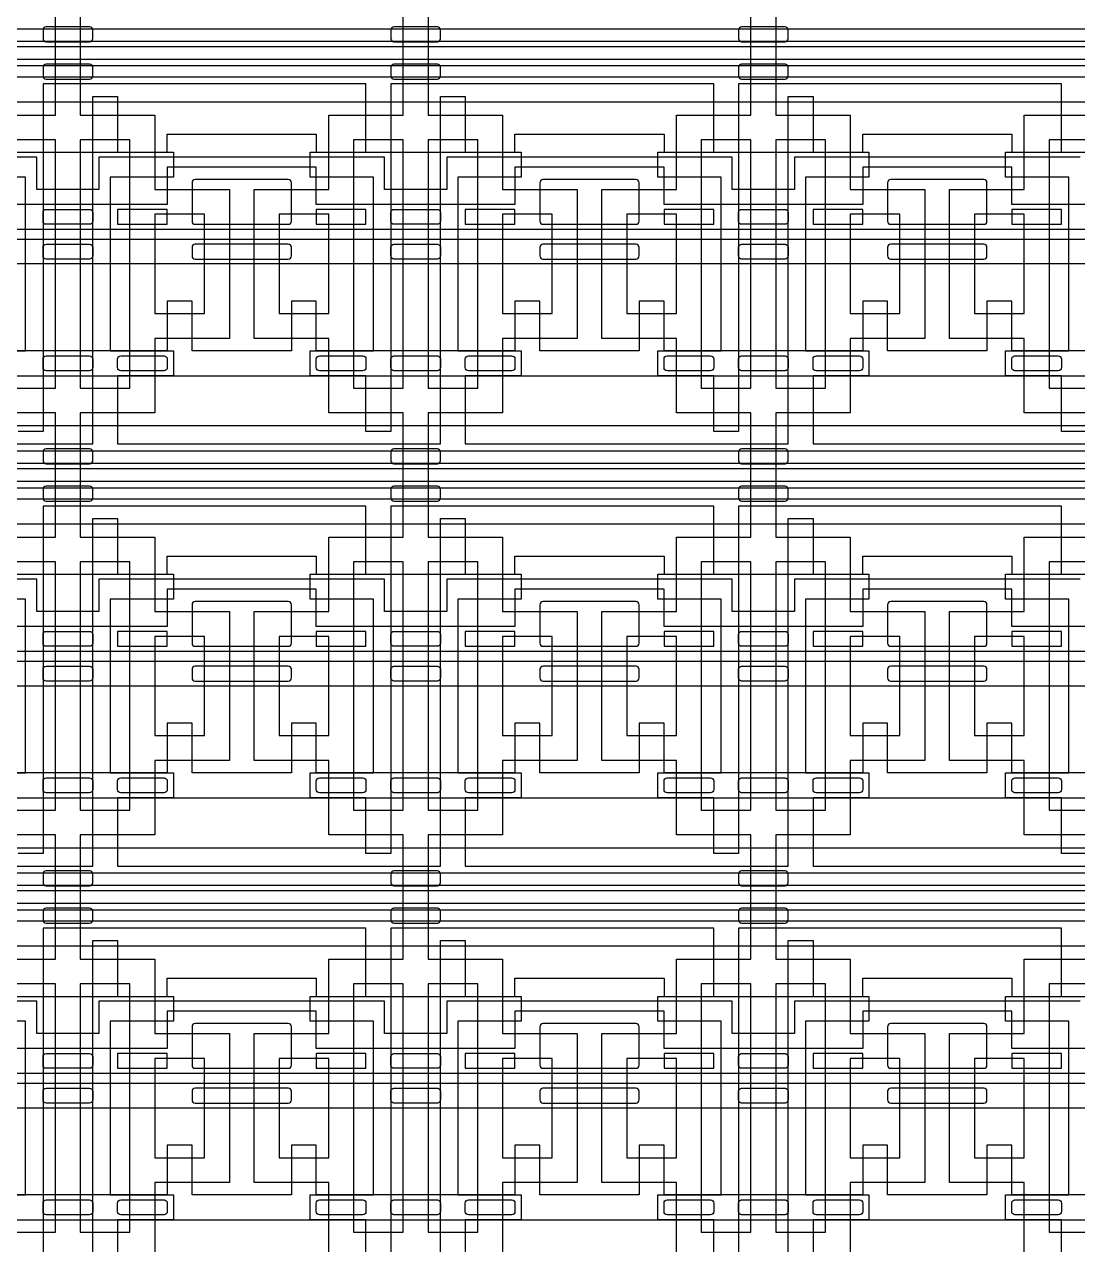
# Model space of a CAD drawing. Extents: x 0 to 194465, y -118660 to 40475.
# Drawn here: x 27637 to 31877, y 13273 to 18188 of the extents above; entities that cross this region are included whole.
import ezdxf

# ---------------------------------------------------------------- set-up
doc = ezdxf.new("R2010")
doc.units = 13
for name, color, linetype in [('Control 1 - Push up', 6, 'Continuous'), ('Control 2 - Push down', 1, 'Continuous'), ('Flow', 5, 'Continuous')]:
    doc.layers.add(name, color=color, linetype=linetype)

msp = doc.modelspace()

# ---------------------------------------------------------------- linework, layer by layer
at = {"layer": 'Control 1 - Push up'}
for points in [[(18462.498876, 16773.1072), (41962.498876, 16773.1072), (41962.498876, 18270.606938), (18462.498876, 18270.606938)], [(18362.498876, 18170.606938), (41862.498876, 18170.606938)], [(18262.498876, 18120.606938), (41762.498876, 18120.606938), (41762.498876, 17223.1072), (18262.498876, 17223.1072)], [(18162.498876, 17323.106938), (41662.498876, 17323.1072), (41662.498876, 18020.606938), (18162.498876, 18020.606938)], [(18062.498876, 17363.106939), (41562.498876, 17363.107199), (41562.498876, 17976.067922), (18062.498876, 17976.067922)], [(17962.498876, 17876.067922), (41462.498876, 17876.067922)], [(27412.498876, 17673.1072), (28212.498876, 17673.1072), (28212.498876, 17746.1072), (28812.498876, 17746.1072), (28812.498876, 17673.1072), (29612.498876, 17673.1072), (29612.498876, 17746.1072), (30212.498876, 17746.1072), (30212.498876, 17673.1072), (31012.498876, 17673.1072), (31012.498876, 17746.1072), (31612.498876, 17746.1072), (31612.498876, 17673.1072), (32412.498876, 17673.1072), (32412.498876, 17746.1072), (33012.498876, 17746.1072), (33012.498876, 17673.1072), (33812.498876, 17673.1072), (33812.498876, 17746.1072), (34412.498876, 17746.1072), (34412.498876, 17673.1072), (35212.498876, 17673.1072), (35212.498876, 17746.1072), (35812.498876, 17746.1072)], [(31887.498876, 17653.1072), (30737.498876, 17653.1072), (30737.498876, 17523.1072), (30487.498876, 17523.1072), (30487.498876, 17653.1072), (29337.498876, 17653.1072), (29337.498876, 17523.1072), (29087.498876, 17523.1072), (29087.498876, 17653.1072), (27937.498876, 17653.1072), (27937.498876, 17523.1072), (27687.498876, 17523.1072), (27687.498876, 17653.1072), (26537.498876, 17653.1072)], [(35812.498876, 17613.1072), (35212.498876, 17613.1072), (35212.498876, 17463.1072), (34412.498876, 17463.1072), (34412.498876, 17613.1072), (33812.498876, 17613.1072), (33812.498876, 17463.1072), (33012.498876, 17463.1072), (33012.498876, 17613.1072), (32412.498876, 17613.1072), (32412.498876, 17463.1072), (31612.498876, 17463.1072), (31612.498876, 17613.1072), (31012.498876, 17613.1072), (31012.498876, 17463.1072), (30212.498876, 17463.1072), (30212.498876, 17613.1072), (29612.498876, 17613.1072), (29612.498876, 17463.1072), (28812.498876, 17463.1072), (28812.498876, 17613.1072), (28212.498876, 17613.1072), (28212.498876, 17463.1072), (27412.498876, 17463.1072)], [(32412.498876, 16873.1072), (31612.498876, 16873.1072), (31612.498876, 17073.1072), (31512.498876, 17073.1072), (31512.498876, 16873.1072), (31112.498876, 16873.1072), (31112.498876, 17073.1072), (31012.498876, 17073.1072), (31012.498876, 16873.1072), (30212.498876, 16873.1072), (30212.498876, 17073.1072), (30112.498876, 17073.1072), (30112.498876, 16873.1072), (29712.498876, 16873.1072), (29712.498876, 17073.1072), (29612.498876, 17073.1072), (29612.498876, 16873.1072), (28812.498876, 16873.1072), (28812.498876, 17073.1072), (28712.498876, 17073.1072), (28712.498876, 16873.1072), (28312.498876, 16873.1072), (28312.498876, 17073.1072), (28212.498876, 17073.1072), (28212.498876, 16873.1072), (27412.498876, 16873.1072)], [(18462.498876, 15073.1072), (41962.498876, 15073.1072), (41962.498876, 16570.606938), (18462.498876, 16570.606938)], [(18362.498876, 16470.606938), (41862.498876, 16470.606938)], [(18262.498876, 16420.606938), (41762.498876, 16420.606938), (41762.498876, 15523.1072), (18262.498876, 15523.1072)], [(18162.498876, 15623.106938), (41662.498876, 15623.1072), (41662.498876, 16320.606938), (18162.498876, 16320.606938)], [(18062.498876, 15663.106939), (41562.498876, 15663.107199), (41562.498876, 16276.067922), (18062.498876, 16276.067922)], [(17962.498876, 16176.067922), (41462.498876, 16176.067922)], [(27412.498876, 15973.1072), (28212.498876, 15973.1072), (28212.498876, 16046.1072), (28812.498876, 16046.1072), (28812.498876, 15973.1072), (29612.498876, 15973.1072), (29612.498876, 16046.1072), (30212.498876, 16046.1072), (30212.498876, 15973.1072), (31012.498876, 15973.1072), (31012.498876, 16046.1072), (31612.498876, 16046.1072), (31612.498876, 15973.1072), (32412.498876, 15973.1072), (32412.498876, 16046.1072), (33012.498876, 16046.1072), (33012.498876, 15973.1072), (33812.498876, 15973.1072), (33812.498876, 16046.1072), (34412.498876, 16046.1072), (34412.498876, 15973.1072), (35212.498876, 15973.1072), (35212.498876, 16046.1072), (35812.498876, 16046.1072)], [(31887.498876, 15953.1072), (30737.498876, 15953.1072), (30737.498876, 15823.1072), (30487.498876, 15823.1072), (30487.498876, 15953.1072), (29337.498876, 15953.1072), (29337.498876, 15823.1072), (29087.498876, 15823.1072), (29087.498876, 15953.1072), (27937.498876, 15953.1072), (27937.498876, 15823.1072), (27687.498876, 15823.1072), (27687.498876, 15953.1072), (26537.498876, 15953.1072)], [(35812.498876, 15913.1072), (35212.498876, 15913.1072), (35212.498876, 15763.1072), (34412.498876, 15763.1072), (34412.498876, 15913.1072), (33812.498876, 15913.1072), (33812.498876, 15763.1072), (33012.498876, 15763.1072), (33012.498876, 15913.1072), (32412.498876, 15913.1072), (32412.498876, 15763.1072), (31612.498876, 15763.1072), (31612.498876, 15913.1072), (31012.498876, 15913.1072), (31012.498876, 15763.1072), (30212.498876, 15763.1072), (30212.498876, 15913.1072), (29612.498876, 15913.1072), (29612.498876, 15763.1072), (28812.498876, 15763.1072), (28812.498876, 15913.1072), (28212.498876, 15913.1072), (28212.498876, 15763.1072), (27412.498876, 15763.1072)], [(32412.498876, 15173.1072), (31612.498876, 15173.1072), (31612.498876, 15373.1072), (31512.498876, 15373.1072), (31512.498876, 15173.1072), (31112.498876, 15173.1072), (31112.498876, 15373.1072), (31012.498876, 15373.1072), (31012.498876, 15173.1072), (30212.498876, 15173.1072), (30212.498876, 15373.1072), (30112.498876, 15373.1072), (30112.498876, 15173.1072), (29712.498876, 15173.1072), (29712.498876, 15373.1072), (29612.498876, 15373.1072), (29612.498876, 15173.1072), (28812.498876, 15173.1072), (28812.498876, 15373.1072), (28712.498876, 15373.1072), (28712.498876, 15173.1072), (28312.498876, 15173.1072), (28312.498876, 15373.1072), (28212.498876, 15373.1072), (28212.498876, 15173.1072), (27412.498876, 15173.1072)], [(18462.498876, 13373.1072), (41962.498876, 13373.1072), (41962.498876, 14870.606938), (18462.498876, 14870.606938)], [(18362.498876, 14770.606938), (41862.498876, 14770.606938)], [(18262.498876, 14720.606938), (41762.498876, 14720.606938), (41762.498876, 13823.1072), (18262.498876, 13823.1072)], [(18162.498876, 13923.106938), (41662.498876, 13923.1072), (41662.498876, 14620.606938), (18162.498876, 14620.606938)], [(18062.498876, 13963.106939), (41562.498876, 13963.107199), (41562.498876, 14576.067922), (18062.498876, 14576.067922)], [(17962.498876, 14476.067922), (41462.498876, 14476.067922)], [(27412.498876, 14273.1072), (28212.498876, 14273.1072), (28212.498876, 14346.1072), (28812.498876, 14346.1072), (28812.498876, 14273.1072), (29612.498876, 14273.1072), (29612.498876, 14346.1072), (30212.498876, 14346.1072), (30212.498876, 14273.1072), (31012.498876, 14273.1072), (31012.498876, 14346.1072), (31612.498876, 14346.1072), (31612.498876, 14273.1072), (32412.498876, 14273.1072), (32412.498876, 14346.1072), (33012.498876, 14346.1072), (33012.498876, 14273.1072), (33812.498876, 14273.1072), (33812.498876, 14346.1072), (34412.498876, 14346.1072), (34412.498876, 14273.1072), (35212.498876, 14273.1072), (35212.498876, 14346.1072), (35812.498876, 14346.1072)], [(31887.498876, 14253.1072), (30737.498876, 14253.1072), (30737.498876, 14123.1072), (30487.498876, 14123.1072), (30487.498876, 14253.1072), (29337.498876, 14253.1072), (29337.498876, 14123.1072), (29087.498876, 14123.1072), (29087.498876, 14253.1072), (27937.498876, 14253.1072), (27937.498876, 14123.1072), (27687.498876, 14123.1072), (27687.498876, 14253.1072), (26537.498876, 14253.1072)], [(35812.498876, 14213.1072), (35212.498876, 14213.1072), (35212.498876, 14063.1072), (34412.498876, 14063.1072), (34412.498876, 14213.1072), (33812.498876, 14213.1072), (33812.498876, 14063.1072), (33012.498876, 14063.1072), (33012.498876, 14213.1072), (32412.498876, 14213.1072), (32412.498876, 14063.1072), (31612.498876, 14063.1072), (31612.498876, 14213.1072), (31012.498876, 14213.1072), (31012.498876, 14063.1072), (30212.498876, 14063.1072), (30212.498876, 14213.1072), (29612.498876, 14213.1072), (29612.498876, 14063.1072), (28812.498876, 14063.1072), (28812.498876, 14213.1072), (28212.498876, 14213.1072), (28212.498876, 14063.1072), (27412.498876, 14063.1072)], [(32412.498876, 13473.1072), (31612.498876, 13473.1072), (31612.498876, 13673.1072), (31512.498876, 13673.1072), (31512.498876, 13473.1072), (31112.498876, 13473.1072), (31112.498876, 13673.1072), (31012.498876, 13673.1072), (31012.498876, 13473.1072), (30212.498876, 13473.1072), (30212.498876, 13673.1072), (30112.498876, 13673.1072), (30112.498876, 13473.1072), (29712.498876, 13473.1072), (29712.498876, 13673.1072), (29612.498876, 13673.1072), (29612.498876, 13473.1072), (28812.498876, 13473.1072), (28812.498876, 13673.1072), (28712.498876, 13673.1072), (28712.498876, 13473.1072), (28312.498876, 13473.1072), (28312.498876, 13673.1072), (28212.498876, 13673.1072), (28212.498876, 13473.1072), (27412.498876, 13473.1072)]]:
    msp.add_lwpolyline(points, dxfattribs=at)
for points in [[(28712.498876, 17550.6072, 0.414214), (28699.998876, 17563.1072), (28324.998876, 17563.1072, 0.414214), (28312.498876, 17550.6072), (28312.498876, 17395.6072, 0.414214), (28324.998876, 17383.1072), (28699.998876, 17383.1072, 0.414214), (28712.498876, 17395.6072)], [(30112.498876, 17550.6072, 0.414214), (30099.998876, 17563.1072), (29724.998876, 17563.1072, 0.414214), (29712.498876, 17550.6072), (29712.498876, 17395.6072, 0.414214), (29724.998876, 17383.1072), (30099.998876, 17383.1072, 0.414214), (30112.498876, 17395.6072)], [(31512.498876, 17550.6072, 0.414214), (31499.998876, 17563.1072), (31124.998876, 17563.1072, 0.414214), (31112.498876, 17550.6072), (31112.498876, 17395.6072, 0.414214), (31124.998876, 17383.1072), (31499.998876, 17383.1072, 0.414214), (31512.498876, 17395.6072)], [(27724.998876, 17383.1072, -0.414214), (27712.498876, 17395.6072), (27712.498876, 17430.6072, -0.414214), (27724.998876, 17443.1072), (27899.998876, 17443.1072, -0.414214), (27912.498876, 17430.6072), (27912.498876, 17395.6072, -0.414214), (27899.998876, 17383.1072)], [(29124.998876, 17383.1072, -0.414214), (29112.498876, 17395.6072), (29112.498876, 17430.6072, -0.414214), (29124.998876, 17443.1072), (29299.998876, 17443.1072, -0.414214), (29312.498876, 17430.6072), (29312.498876, 17395.6072, -0.414214), (29299.998876, 17383.1072)], [(30524.998876, 17383.1072, -0.414214), (30512.498876, 17395.6072), (30512.498876, 17430.6072, -0.414214), (30524.998876, 17443.1072), (30699.998876, 17443.1072, -0.414214), (30712.498876, 17430.6072), (30712.498876, 17395.6072, -0.414214), (30699.998876, 17383.1072)], [(27724.998876, 17243.1072, -0.414214), (27712.498876, 17255.6072), (27712.498876, 17290.6072, -0.414214), (27724.998876, 17303.1072), (27899.998876, 17303.1072, -0.414214), (27912.498876, 17290.6072), (27912.498876, 17255.6072, -0.414214), (27899.998876, 17243.1072)], [(28324.998876, 17243.1072), (28699.998876, 17243.1072, 0.414214), (28712.498876, 17255.6072), (28712.498876, 17290.6072, 0.414214), (28699.998876, 17303.1072), (28324.998876, 17303.1072, 0.414214), (28312.498876, 17290.6072), (28312.498876, 17255.6072, 0.414214)], [(29124.998876, 17243.1072, -0.414214), (29112.498876, 17255.6072), (29112.498876, 17290.6072, -0.414214), (29124.998876, 17303.1072), (29299.998876, 17303.1072, -0.414214), (29312.498876, 17290.6072), (29312.498876, 17255.6072, -0.414214), (29299.998876, 17243.1072)], [(29724.998876, 17243.1072), (30099.998876, 17243.1072, 0.414214), (30112.498876, 17255.6072), (30112.498876, 17290.6072, 0.414214), (30099.998876, 17303.1072), (29724.998876, 17303.1072, 0.414214), (29712.498876, 17290.6072), (29712.498876, 17255.6072, 0.414214)], [(30524.998876, 17243.1072, -0.414214), (30512.498876, 17255.6072), (30512.498876, 17290.6072, -0.414214), (30524.998876, 17303.1072), (30699.998876, 17303.1072, -0.414214), (30712.498876, 17290.6072), (30712.498876, 17255.6072, -0.414214), (30699.998876, 17243.1072)], [(31124.998876, 17243.1072), (31499.998876, 17243.1072, 0.414214), (31512.498876, 17255.6072), (31512.498876, 17290.6072, 0.414214), (31499.998876, 17303.1072), (31124.998876, 17303.1072, 0.414214), (31112.498876, 17290.6072), (31112.498876, 17255.6072, 0.414214)], [(27724.998876, 16793.1072, -0.414214), (27712.498876, 16805.6072), (27712.498876, 16840.6072, -0.414214), (27724.998876, 16853.1072), (27899.998876, 16853.1072, -0.414214), (27912.498876, 16840.6072), (27912.498876, 16805.6072, -0.414214), (27899.998876, 16793.1072)], [(28024.998876, 16793.1072, -0.414214), (28012.498876, 16805.6072), (28012.498876, 16840.6072, -0.414214), (28024.998876, 16853.1072), (28199.998876, 16853.1072, -0.414214), (28212.498876, 16840.6072), (28212.498876, 16805.6072, -0.414214), (28199.998876, 16793.1072)], [(28824.998876, 16793.1072, -0.414214), (28812.498876, 16805.6072), (28812.498876, 16840.6072, -0.414214), (28824.998876, 16853.1072), (28999.998876, 16853.1072, -0.414214), (29012.498876, 16840.6072), (29012.498876, 16805.6072, -0.414214), (28999.998876, 16793.1072)], [(29124.998876, 16793.1072, -0.414214), (29112.498876, 16805.6072), (29112.498876, 16840.6072, -0.414214), (29124.998876, 16853.1072), (29299.998876, 16853.1072, -0.414214), (29312.498876, 16840.6072), (29312.498876, 16805.6072, -0.414214), (29299.998876, 16793.1072)], [(29424.998876, 16793.1072, -0.414214), (29412.498876, 16805.6072), (29412.498876, 16840.6072, -0.414214), (29424.998876, 16853.1072), (29599.998876, 16853.1072, -0.414214), (29612.498876, 16840.6072), (29612.498876, 16805.6072, -0.414214), (29599.998876, 16793.1072)], [(30224.998876, 16793.1072, -0.414214), (30212.498876, 16805.6072), (30212.498876, 16840.6072, -0.414214), (30224.998876, 16853.1072), (30399.998876, 16853.1072, -0.414214), (30412.498876, 16840.6072), (30412.498876, 16805.6072, -0.414214), (30399.998876, 16793.1072)], [(30524.998876, 16793.1072, -0.414214), (30512.498876, 16805.6072), (30512.498876, 16840.6072, -0.414214), (30524.998876, 16853.1072), (30699.998876, 16853.1072, -0.414214), (30712.498876, 16840.6072), (30712.498876, 16805.6072, -0.414214), (30699.998876, 16793.1072)], [(30824.998876, 16793.1072, -0.414214), (30812.498876, 16805.6072), (30812.498876, 16840.6072, -0.414214), (30824.998876, 16853.1072), (30999.998876, 16853.1072, -0.414214), (31012.498876, 16840.6072), (31012.498876, 16805.6072, -0.414214), (30999.998876, 16793.1072)], [(31624.998876, 16793.1072, -0.414214), (31612.498876, 16805.6072), (31612.498876, 16840.6072, -0.414214), (31624.998876, 16853.1072), (31799.998876, 16853.1072, -0.414214), (31812.498876, 16840.6072), (31812.498876, 16805.6072, -0.414214), (31799.998876, 16793.1072)], [(28712.498876, 15850.6072, 0.414214), (28699.998876, 15863.1072), (28324.998876, 15863.1072, 0.414214), (28312.498876, 15850.6072), (28312.498876, 15695.6072, 0.414214), (28324.998876, 15683.1072), (28699.998876, 15683.1072, 0.414214), (28712.498876, 15695.6072)], [(30112.498876, 15850.6072, 0.414214), (30099.998876, 15863.1072), (29724.998876, 15863.1072, 0.414214), (29712.498876, 15850.6072), (29712.498876, 15695.6072, 0.414214), (29724.998876, 15683.1072), (30099.998876, 15683.1072, 0.414214), (30112.498876, 15695.6072)], [(31512.498876, 15850.6072, 0.414214), (31499.998876, 15863.1072), (31124.998876, 15863.1072, 0.414214), (31112.498876, 15850.6072), (31112.498876, 15695.6072, 0.414214), (31124.998876, 15683.1072), (31499.998876, 15683.1072, 0.414214), (31512.498876, 15695.6072)], [(27724.998876, 15683.1072, -0.414214), (27712.498876, 15695.6072), (27712.498876, 15730.6072, -0.414214), (27724.998876, 15743.1072), (27899.998876, 15743.1072, -0.414214), (27912.498876, 15730.6072), (27912.498876, 15695.6072, -0.414214), (27899.998876, 15683.1072)], [(29124.998876, 15683.1072, -0.414214), (29112.498876, 15695.6072), (29112.498876, 15730.6072, -0.414214), (29124.998876, 15743.1072), (29299.998876, 15743.1072, -0.414214), (29312.498876, 15730.6072), (29312.498876, 15695.6072, -0.414214), (29299.998876, 15683.1072)], [(30524.998876, 15683.1072, -0.414214), (30512.498876, 15695.6072), (30512.498876, 15730.6072, -0.414214), (30524.998876, 15743.1072), (30699.998876, 15743.1072, -0.414214), (30712.498876, 15730.6072), (30712.498876, 15695.6072, -0.414214), (30699.998876, 15683.1072)], [(27724.998876, 15543.1072, -0.414214), (27712.498876, 15555.6072), (27712.498876, 15590.6072, -0.414214), (27724.998876, 15603.1072), (27899.998876, 15603.1072, -0.414214), (27912.498876, 15590.6072), (27912.498876, 15555.6072, -0.414214), (27899.998876, 15543.1072)], [(28324.998876, 15543.1072), (28699.998876, 15543.1072, 0.414214), (28712.498876, 15555.6072), (28712.498876, 15590.6072, 0.414214), (28699.998876, 15603.1072), (28324.998876, 15603.1072, 0.414214), (28312.498876, 15590.6072), (28312.498876, 15555.6072, 0.414214)], [(29124.998876, 15543.1072, -0.414214), (29112.498876, 15555.6072), (29112.498876, 15590.6072, -0.414214), (29124.998876, 15603.1072), (29299.998876, 15603.1072, -0.414214), (29312.498876, 15590.6072), (29312.498876, 15555.6072, -0.414214), (29299.998876, 15543.1072)], [(29724.998876, 15543.1072), (30099.998876, 15543.1072, 0.414214), (30112.498876, 15555.6072), (30112.498876, 15590.6072, 0.414214), (30099.998876, 15603.1072), (29724.998876, 15603.1072, 0.414214), (29712.498876, 15590.6072), (29712.498876, 15555.6072, 0.414214)], [(30524.998876, 15543.1072, -0.414214), (30512.498876, 15555.6072), (30512.498876, 15590.6072, -0.414214), (30524.998876, 15603.1072), (30699.998876, 15603.1072, -0.414214), (30712.498876, 15590.6072), (30712.498876, 15555.6072, -0.414214), (30699.998876, 15543.1072)], [(31124.998876, 15543.1072), (31499.998876, 15543.1072, 0.414214), (31512.498876, 15555.6072), (31512.498876, 15590.6072, 0.414214), (31499.998876, 15603.1072), (31124.998876, 15603.1072, 0.414214), (31112.498876, 15590.6072), (31112.498876, 15555.6072, 0.414214)], [(27724.998876, 15093.1072, -0.414214), (27712.498876, 15105.6072), (27712.498876, 15140.6072, -0.414214), (27724.998876, 15153.1072), (27899.998876, 15153.1072, -0.414214), (27912.498876, 15140.6072), (27912.498876, 15105.6072, -0.414214), (27899.998876, 15093.1072)], [(28024.998876, 15093.1072, -0.414214), (28012.498876, 15105.6072), (28012.498876, 15140.6072, -0.414214), (28024.998876, 15153.1072), (28199.998876, 15153.1072, -0.414214), (28212.498876, 15140.6072), (28212.498876, 15105.6072, -0.414214), (28199.998876, 15093.1072)], [(28824.998876, 15093.1072, -0.414214), (28812.498876, 15105.6072), (28812.498876, 15140.6072, -0.414214), (28824.998876, 15153.1072), (28999.998876, 15153.1072, -0.414214), (29012.498876, 15140.6072), (29012.498876, 15105.6072, -0.414214), (28999.998876, 15093.1072)], [(29124.998876, 15093.1072, -0.414214), (29112.498876, 15105.6072), (29112.498876, 15140.6072, -0.414214), (29124.998876, 15153.1072), (29299.998876, 15153.1072, -0.414214), (29312.498876, 15140.6072), (29312.498876, 15105.6072, -0.414214), (29299.998876, 15093.1072)], [(29424.998876, 15093.1072, -0.414214), (29412.498876, 15105.6072), (29412.498876, 15140.6072, -0.414214), (29424.998876, 15153.1072), (29599.998876, 15153.1072, -0.414214), (29612.498876, 15140.6072), (29612.498876, 15105.6072, -0.414214), (29599.998876, 15093.1072)], [(30224.998876, 15093.1072, -0.414214), (30212.498876, 15105.6072), (30212.498876, 15140.6072, -0.414214), (30224.998876, 15153.1072), (30399.998876, 15153.1072, -0.414214), (30412.498876, 15140.6072), (30412.498876, 15105.6072, -0.414214), (30399.998876, 15093.1072)], [(30524.998876, 15093.1072, -0.414214), (30512.498876, 15105.6072), (30512.498876, 15140.6072, -0.414214), (30524.998876, 15153.1072), (30699.998876, 15153.1072, -0.414214), (30712.498876, 15140.6072), (30712.498876, 15105.6072, -0.414214), (30699.998876, 15093.1072)], [(30824.998876, 15093.1072, -0.414214), (30812.498876, 15105.6072), (30812.498876, 15140.6072, -0.414214), (30824.998876, 15153.1072), (30999.998876, 15153.1072, -0.414214), (31012.498876, 15140.6072), (31012.498876, 15105.6072, -0.414214), (30999.998876, 15093.1072)], [(31624.998876, 15093.1072, -0.414214), (31612.498876, 15105.6072), (31612.498876, 15140.6072, -0.414214), (31624.998876, 15153.1072), (31799.998876, 15153.1072, -0.414214), (31812.498876, 15140.6072), (31812.498876, 15105.6072, -0.414214), (31799.998876, 15093.1072)], [(28712.498876, 14150.6072, 0.414214), (28699.998876, 14163.1072), (28324.998876, 14163.1072, 0.414214), (28312.498876, 14150.6072), (28312.498876, 13995.6072, 0.414214), (28324.998876, 13983.1072), (28699.998876, 13983.1072, 0.414214), (28712.498876, 13995.6072)], [(30112.498876, 14150.6072, 0.414214), (30099.998876, 14163.1072), (29724.998876, 14163.1072, 0.414214), (29712.498876, 14150.6072), (29712.498876, 13995.6072, 0.414214), (29724.998876, 13983.1072), (30099.998876, 13983.1072, 0.414214), (30112.498876, 13995.6072)], [(31512.498876, 14150.6072, 0.414214), (31499.998876, 14163.1072), (31124.998876, 14163.1072, 0.414214), (31112.498876, 14150.6072), (31112.498876, 13995.6072, 0.414214), (31124.998876, 13983.1072), (31499.998876, 13983.1072, 0.414214), (31512.498876, 13995.6072)], [(27724.998876, 13983.1072, -0.414214), (27712.498876, 13995.6072), (27712.498876, 14030.6072, -0.414214), (27724.998876, 14043.1072), (27899.998876, 14043.1072, -0.414214), (27912.498876, 14030.6072), (27912.498876, 13995.6072, -0.414214), (27899.998876, 13983.1072)], [(29124.998876, 13983.1072, -0.414214), (29112.498876, 13995.6072), (29112.498876, 14030.6072, -0.414214), (29124.998876, 14043.1072), (29299.998876, 14043.1072, -0.414214), (29312.498876, 14030.6072), (29312.498876, 13995.6072, -0.414214), (29299.998876, 13983.1072)], [(30524.998876, 13983.1072, -0.414214), (30512.498876, 13995.6072), (30512.498876, 14030.6072, -0.414214), (30524.998876, 14043.1072), (30699.998876, 14043.1072, -0.414214), (30712.498876, 14030.6072), (30712.498876, 13995.6072, -0.414214), (30699.998876, 13983.1072)], [(27724.998876, 13843.1072, -0.414214), (27712.498876, 13855.6072), (27712.498876, 13890.6072, -0.414214), (27724.998876, 13903.1072), (27899.998876, 13903.1072, -0.414214), (27912.498876, 13890.6072), (27912.498876, 13855.6072, -0.414214), (27899.998876, 13843.1072)], [(28324.998876, 13843.1072), (28699.998876, 13843.1072, 0.414214), (28712.498876, 13855.6072), (28712.498876, 13890.6072, 0.414214), (28699.998876, 13903.1072), (28324.998876, 13903.1072, 0.414214), (28312.498876, 13890.6072), (28312.498876, 13855.6072, 0.414214)], [(29124.998876, 13843.1072, -0.414214), (29112.498876, 13855.6072), (29112.498876, 13890.6072, -0.414214), (29124.998876, 13903.1072), (29299.998876, 13903.1072, -0.414214), (29312.498876, 13890.6072), (29312.498876, 13855.6072, -0.414214), (29299.998876, 13843.1072)], [(29724.998876, 13843.1072), (30099.998876, 13843.1072, 0.414214), (30112.498876, 13855.6072), (30112.498876, 13890.6072, 0.414214), (30099.998876, 13903.1072), (29724.998876, 13903.1072, 0.414214), (29712.498876, 13890.6072), (29712.498876, 13855.6072, 0.414214)], [(30524.998876, 13843.1072, -0.414214), (30512.498876, 13855.6072), (30512.498876, 13890.6072, -0.414214), (30524.998876, 13903.1072), (30699.998876, 13903.1072, -0.414214), (30712.498876, 13890.6072), (30712.498876, 13855.6072, -0.414214), (30699.998876, 13843.1072)], [(31124.998876, 13843.1072), (31499.998876, 13843.1072, 0.414214), (31512.498876, 13855.6072), (31512.498876, 13890.6072, 0.414214), (31499.998876, 13903.1072), (31124.998876, 13903.1072, 0.414214), (31112.498876, 13890.6072), (31112.498876, 13855.6072, 0.414214)], [(27724.998876, 13393.1072, -0.414214), (27712.498876, 13405.6072), (27712.498876, 13440.6072, -0.414214), (27724.998876, 13453.1072), (27899.998876, 13453.1072, -0.414214), (27912.498876, 13440.6072), (27912.498876, 13405.6072, -0.414214), (27899.998876, 13393.1072)], [(28024.998876, 13393.1072, -0.414214), (28012.498876, 13405.6072), (28012.498876, 13440.6072, -0.414214), (28024.998876, 13453.1072), (28199.998876, 13453.1072, -0.414214), (28212.498876, 13440.6072), (28212.498876, 13405.6072, -0.414214), (28199.998876, 13393.1072)], [(28824.998876, 13393.1072, -0.414214), (28812.498876, 13405.6072), (28812.498876, 13440.6072, -0.414214), (28824.998876, 13453.1072), (28999.998876, 13453.1072, -0.414214), (29012.498876, 13440.6072), (29012.498876, 13405.6072, -0.414214), (28999.998876, 13393.1072)], [(29124.998876, 13393.1072, -0.414214), (29112.498876, 13405.6072), (29112.498876, 13440.6072, -0.414214), (29124.998876, 13453.1072), (29299.998876, 13453.1072, -0.414214), (29312.498876, 13440.6072), (29312.498876, 13405.6072, -0.414214), (29299.998876, 13393.1072)], [(29424.998876, 13393.1072, -0.414214), (29412.498876, 13405.6072), (29412.498876, 13440.6072, -0.414214), (29424.998876, 13453.1072), (29599.998876, 13453.1072, -0.414214), (29612.498876, 13440.6072), (29612.498876, 13405.6072, -0.414214), (29599.998876, 13393.1072)], [(30224.998876, 13393.1072, -0.414214), (30212.498876, 13405.6072), (30212.498876, 13440.6072, -0.414214), (30224.998876, 13453.1072), (30399.998876, 13453.1072, -0.414214), (30412.498876, 13440.6072), (30412.498876, 13405.6072, -0.414214), (30399.998876, 13393.1072)], [(30524.998876, 13393.1072, -0.414214), (30512.498876, 13405.6072), (30512.498876, 13440.6072, -0.414214), (30524.998876, 13453.1072), (30699.998876, 13453.1072, -0.414214), (30712.498876, 13440.6072), (30712.498876, 13405.6072, -0.414214), (30699.998876, 13393.1072)], [(30824.998876, 13393.1072, -0.414214), (30812.498876, 13405.6072), (30812.498876, 13440.6072, -0.414214), (30824.998876, 13453.1072), (30999.998876, 13453.1072, -0.414214), (31012.498876, 13440.6072), (31012.498876, 13405.6072, -0.414214), (30999.998876, 13393.1072)], [(31624.998876, 13393.1072, -0.414214), (31612.498876, 13405.6072), (31612.498876, 13440.6072, -0.414214), (31624.998876, 13453.1072), (31799.998876, 13453.1072, -0.414214), (31812.498876, 13440.6072), (31812.498876, 13405.6072, -0.414214), (31799.998876, 13393.1072)]]:
    msp.add_lwpolyline(points, format="xyb", close=True, dxfattribs=at)
for points in [[(28212.498876, 17443.1072), (28012.498876, 17443.1072), (28012.498876, 17383.1072), (28212.498876, 17383.1072)], [(29012.498876, 17443.1072), (28812.498876, 17443.1072), (28812.498876, 17383.1072), (29012.498876, 17383.1072)], [(29612.498876, 17443.1072), (29412.498876, 17443.1072), (29412.498876, 17383.1072), (29612.498876, 17383.1072)], [(30412.498876, 17443.1072), (30212.498876, 17443.1072), (30212.498876, 17383.1072), (30412.498876, 17383.1072)], [(31012.498876, 17443.1072), (30812.498876, 17443.1072), (30812.498876, 17383.1072), (31012.498876, 17383.1072)], [(31812.498876, 17443.1072), (31612.498876, 17443.1072), (31612.498876, 17383.1072), (31812.498876, 17383.1072)], [(28212.498876, 15743.1072), (28012.498876, 15743.1072), (28012.498876, 15683.1072), (28212.498876, 15683.1072)], [(29012.498876, 15743.1072), (28812.498876, 15743.1072), (28812.498876, 15683.1072), (29012.498876, 15683.1072)], [(29612.498876, 15743.1072), (29412.498876, 15743.1072), (29412.498876, 15683.1072), (29612.498876, 15683.1072)], [(30412.498876, 15743.1072), (30212.498876, 15743.1072), (30212.498876, 15683.1072), (30412.498876, 15683.1072)], [(31012.498876, 15743.1072), (30812.498876, 15743.1072), (30812.498876, 15683.1072), (31012.498876, 15683.1072)], [(31812.498876, 15743.1072), (31612.498876, 15743.1072), (31612.498876, 15683.1072), (31812.498876, 15683.1072)], [(28212.498876, 14043.1072), (28012.498876, 14043.1072), (28012.498876, 13983.1072), (28212.498876, 13983.1072)], [(29012.498876, 14043.1072), (28812.498876, 14043.1072), (28812.498876, 13983.1072), (29012.498876, 13983.1072)], [(29612.498876, 14043.1072), (29412.498876, 14043.1072), (29412.498876, 13983.1072), (29612.498876, 13983.1072)], [(30412.498876, 14043.1072), (30212.498876, 14043.1072), (30212.498876, 13983.1072), (30412.498876, 13983.1072)], [(31012.498876, 14043.1072), (30812.498876, 14043.1072), (30812.498876, 13983.1072), (31012.498876, 13983.1072)], [(31812.498876, 14043.1072), (31612.498876, 14043.1072), (31612.498876, 13983.1072), (31812.498876, 13983.1072)]]:
    msp.add_lwpolyline(points, close=True, dxfattribs=at)
at = {"layer": 'Control 2 - Push down'}
for points in [[(27899.998876, 18178.1072), (27724.998876, 18178.1072, 0.414214), (27712.498876, 18165.6072), (27712.498876, 18130.6072, 0.414214), (27724.998876, 18118.1072), (27899.998876, 18118.1072, 0.414214), (27912.498876, 18130.6072), (27912.498876, 18165.6072, 0.414214)], [(29299.998876, 18178.1072), (29124.998876, 18178.1072, 0.414214), (29112.498876, 18165.6072), (29112.498876, 18130.6072, 0.414214), (29124.998876, 18118.1072), (29299.998876, 18118.1072, 0.414214), (29312.498876, 18130.6072), (29312.498876, 18165.6072, 0.414214)], [(30699.998876, 18178.1072), (30524.998876, 18178.1072, 0.414214), (30512.498876, 18165.6072), (30512.498876, 18130.6072, 0.414214), (30524.998876, 18118.1072), (30699.998876, 18118.1072, 0.414214), (30712.498876, 18130.6072), (30712.498876, 18165.6072, 0.414214)], [(27899.998876, 18028.1072), (27724.998876, 18028.1072, 0.414214), (27712.498876, 18015.6072), (27712.498876, 17980.6072, 0.414214), (27724.998876, 17968.1072), (27899.998876, 17968.1072, 0.414214), (27912.498876, 17980.6072), (27912.498876, 18015.6072, 0.414214)], [(29299.998876, 18028.1072), (29124.998876, 18028.1072, 0.414214), (29112.498876, 18015.6072), (29112.498876, 17980.6072, 0.414214), (29124.998876, 17968.1072), (29299.998876, 17968.1072, 0.414214), (29312.498876, 17980.6072), (29312.498876, 18015.6072, 0.414214)], [(30699.998876, 18028.1072), (30524.998876, 18028.1072, 0.414214), (30512.498876, 18015.6072), (30512.498876, 17980.6072, 0.414214), (30524.998876, 17968.1072), (30699.998876, 17968.1072, 0.414214), (30712.498876, 17980.6072), (30712.498876, 18015.6072, 0.414214)], [(27899.998876, 16478.1072), (27724.998876, 16478.1072, 0.414214), (27712.498876, 16465.6072), (27712.498876, 16430.6072, 0.414214), (27724.998876, 16418.1072), (27899.998876, 16418.1072, 0.414214), (27912.498876, 16430.6072), (27912.498876, 16465.6072, 0.414214)], [(29299.998876, 16478.1072), (29124.998876, 16478.1072, 0.414214), (29112.498876, 16465.6072), (29112.498876, 16430.6072, 0.414214), (29124.998876, 16418.1072), (29299.998876, 16418.1072, 0.414214), (29312.498876, 16430.6072), (29312.498876, 16465.6072, 0.414214)], [(30699.998876, 16478.1072), (30524.998876, 16478.1072, 0.414214), (30512.498876, 16465.6072), (30512.498876, 16430.6072, 0.414214), (30524.998876, 16418.1072), (30699.998876, 16418.1072, 0.414214), (30712.498876, 16430.6072), (30712.498876, 16465.6072, 0.414214)], [(27899.998876, 16328.1072), (27724.998876, 16328.1072, 0.414214), (27712.498876, 16315.6072), (27712.498876, 16280.6072, 0.414214), (27724.998876, 16268.1072), (27899.998876, 16268.1072, 0.414214), (27912.498876, 16280.6072), (27912.498876, 16315.6072, 0.414214)], [(29299.998876, 16328.1072), (29124.998876, 16328.1072, 0.414214), (29112.498876, 16315.6072), (29112.498876, 16280.6072, 0.414214), (29124.998876, 16268.1072), (29299.998876, 16268.1072, 0.414214), (29312.498876, 16280.6072), (29312.498876, 16315.6072, 0.414214)], [(30699.998876, 16328.1072), (30524.998876, 16328.1072, 0.414214), (30512.498876, 16315.6072), (30512.498876, 16280.6072, 0.414214), (30524.998876, 16268.1072), (30699.998876, 16268.1072, 0.414214), (30712.498876, 16280.6072), (30712.498876, 16315.6072, 0.414214)], [(27899.998876, 14778.1072), (27724.998876, 14778.1072, 0.414214), (27712.498876, 14765.6072), (27712.498876, 14730.6072, 0.414214), (27724.998876, 14718.1072), (27899.998876, 14718.1072, 0.414214), (27912.498876, 14730.6072), (27912.498876, 14765.6072, 0.414214)], [(29299.998876, 14778.1072), (29124.998876, 14778.1072, 0.414214), (29112.498876, 14765.6072), (29112.498876, 14730.6072, 0.414214), (29124.998876, 14718.1072), (29299.998876, 14718.1072, 0.414214), (29312.498876, 14730.6072), (29312.498876, 14765.6072, 0.414214)], [(30699.998876, 14778.1072), (30524.998876, 14778.1072, 0.414214), (30512.498876, 14765.6072), (30512.498876, 14730.6072, 0.414214), (30524.998876, 14718.1072), (30699.998876, 14718.1072, 0.414214), (30712.498876, 14730.6072), (30712.498876, 14765.6072, 0.414214)], [(27899.998876, 14628.1072), (27724.998876, 14628.1072, 0.414214), (27712.498876, 14615.6072), (27712.498876, 14580.6072, 0.414214), (27724.998876, 14568.1072), (27899.998876, 14568.1072, 0.414214), (27912.498876, 14580.6072), (27912.498876, 14615.6072, 0.414214)], [(29299.998876, 14628.1072), (29124.998876, 14628.1072, 0.414214), (29112.498876, 14615.6072), (29112.498876, 14580.6072, 0.414214), (29124.998876, 14568.1072), (29299.998876, 14568.1072, 0.414214), (29312.498876, 14580.6072), (29312.498876, 14615.6072, 0.414214)], [(30699.998876, 14628.1072), (30524.998876, 14628.1072, 0.414214), (30512.498876, 14615.6072), (30512.498876, 14580.6072, 0.414214), (30524.998876, 14568.1072), (30699.998876, 14568.1072, 0.414214), (30712.498876, 14580.6072), (30712.498876, 14615.6072, 0.414214)]]:
    msp.add_lwpolyline(points, format="xyb", close=True, dxfattribs=at)
for points in [[(44962.498876, 18098.1072), (19512.498876, 18098.1072)], [(19212.498876, 18048.1072), (44962.498876, 18048.1072)], [(31912.498876, 16548.1072), (31812.498876, 16548.1072), (31812.498876, 16773.1072), (31587.498876, 16773.1072), (31587.498876, 16873.1072), (31842.498876, 16873.1072), (31842.498876, 17573.1072), (31587.498876, 17573.1072), (31587.498876, 17673.1072), (31812.498876, 17673.1072), (31812.498876, 17948.1072), (30512.498876, 17948.1072), (30512.498876, 16548.1072), (30412.498876, 16548.1072), (30412.498876, 16773.1072), (30187.498876, 16773.1072), (30187.498876, 16873.1072), (30442.498876, 16873.1072), (30442.498876, 17573.1072), (30187.498876, 17573.1072), (30187.498876, 17673.1072), (30412.498876, 17673.1072), (30412.498876, 17948.1072), (29112.498876, 17948.1072), (29112.498876, 16548.1072), (29012.498876, 16548.1072), (29012.498876, 16773.1072), (28787.498876, 16773.1072), (28787.498876, 16873.1072), (29042.498876, 16873.1072), (29042.498876, 17573.1072), (28787.498876, 17573.1072), (28787.498876, 17673.1072), (29012.498876, 17673.1072), (29012.498876, 17948.1072), (27712.498876, 17948.1072), (27712.498876, 16548.1072), (27612.498876, 16548.1072)], [(26612.498876, 16498.1072), (27912.498876, 16498.1072), (27912.498876, 17898.1072), (28012.498876, 17898.1072), (28012.498876, 17673.1072), (28237.498876, 17673.1072), (28237.498876, 17573.1072), (27982.498876, 17573.1072), (27982.498876, 16873.1072), (28237.498876, 16873.1072), (28237.498876, 16773.1072), (28012.498876, 16773.1072), (28012.498876, 16498.1072), (29312.498876, 16498.1072), (29312.498876, 17898.1072), (29412.498876, 17898.1072), (29412.498876, 17673.1072), (29637.498876, 17673.1072), (29637.498876, 17573.1072), (29382.498876, 17573.1072), (29382.498876, 16873.1072), (29637.498876, 16873.1072), (29637.498876, 16773.1072), (29412.498876, 16773.1072), (29412.498876, 16498.1072), (30712.498876, 16498.1072), (30712.498876, 17898.1072), (30812.498876, 17898.1072), (30812.498876, 17673.1072), (31037.498876, 17673.1072), (31037.498876, 17573.1072), (30782.498876, 17573.1072), (30782.498876, 16873.1072), (31037.498876, 16873.1072), (31037.498876, 16773.1072), (30812.498876, 16773.1072), (30812.498876, 16498.1072), (32112.498876, 16498.1072)], [(27387.498876, 16873.1072), (27642.498876, 16873.1072), (27642.498876, 17573.1072), (27387.498876, 17573.1072)], [(44962.498876, 16398.1072), (19512.498876, 16398.1072)], [(19212.498876, 16348.1072), (44962.498876, 16348.1072)], [(31912.498876, 14848.1072), (31812.498876, 14848.1072), (31812.498876, 15073.1072), (31587.498876, 15073.1072), (31587.498876, 15173.1072), (31842.498876, 15173.1072), (31842.498876, 15873.1072), (31587.498876, 15873.1072), (31587.498876, 15973.1072), (31812.498876, 15973.1072), (31812.498876, 16248.1072), (30512.498876, 16248.1072), (30512.498876, 14848.1072), (30412.498876, 14848.1072), (30412.498876, 15073.1072), (30187.498876, 15073.1072), (30187.498876, 15173.1072), (30442.498876, 15173.1072), (30442.498876, 15873.1072), (30187.498876, 15873.1072), (30187.498876, 15973.1072), (30412.498876, 15973.1072), (30412.498876, 16248.1072), (29112.498876, 16248.1072), (29112.498876, 14848.1072), (29012.498876, 14848.1072), (29012.498876, 15073.1072), (28787.498876, 15073.1072), (28787.498876, 15173.1072), (29042.498876, 15173.1072), (29042.498876, 15873.1072), (28787.498876, 15873.1072), (28787.498876, 15973.1072), (29012.498876, 15973.1072), (29012.498876, 16248.1072), (27712.498876, 16248.1072), (27712.498876, 14848.1072), (27612.498876, 14848.1072)], [(26612.498876, 14798.1072), (27912.498876, 14798.1072), (27912.498876, 16198.1072), (28012.498876, 16198.1072), (28012.498876, 15973.1072), (28237.498876, 15973.1072), (28237.498876, 15873.1072), (27982.498876, 15873.1072), (27982.498876, 15173.1072), (28237.498876, 15173.1072), (28237.498876, 15073.1072), (28012.498876, 15073.1072), (28012.498876, 14798.1072), (29312.498876, 14798.1072), (29312.498876, 16198.1072), (29412.498876, 16198.1072), (29412.498876, 15973.1072), (29637.498876, 15973.1072), (29637.498876, 15873.1072), (29382.498876, 15873.1072), (29382.498876, 15173.1072), (29637.498876, 15173.1072), (29637.498876, 15073.1072), (29412.498876, 15073.1072), (29412.498876, 14798.1072), (30712.498876, 14798.1072), (30712.498876, 16198.1072), (30812.498876, 16198.1072), (30812.498876, 15973.1072), (31037.498876, 15973.1072), (31037.498876, 15873.1072), (30782.498876, 15873.1072), (30782.498876, 15173.1072), (31037.498876, 15173.1072), (31037.498876, 15073.1072), (30812.498876, 15073.1072), (30812.498876, 14798.1072), (32112.498876, 14798.1072)], [(27387.498876, 15173.1072), (27642.498876, 15173.1072), (27642.498876, 15873.1072), (27387.498876, 15873.1072)], [(44962.498876, 14698.1072), (19512.498876, 14698.1072)], [(19212.498876, 14648.1072), (44962.498876, 14648.1072)], [(29012.498876, 13148.1072), (29012.498876, 13373.1072), (28787.498876, 13373.1072), (28787.498876, 13473.1072), (29042.498876, 13473.1072), (29042.498876, 14173.1072), (28787.498876, 14173.1072), (28787.498876, 14273.1072), (29012.498876, 14273.1072), (29012.498876, 14548.1072), (27712.498876, 14548.1072), (27712.498876, 13148.1072)], [(30412.498876, 13148.1072), (30412.498876, 13373.1072), (30187.498876, 13373.1072), (30187.498876, 13473.1072), (30442.498876, 13473.1072), (30442.498876, 14173.1072), (30187.498876, 14173.1072), (30187.498876, 14273.1072), (30412.498876, 14273.1072), (30412.498876, 14548.1072), (29112.498876, 14548.1072), (29112.498876, 13148.1072)], [(31812.498876, 13148.1072), (31812.498876, 13373.1072), (31587.498876, 13373.1072), (31587.498876, 13473.1072), (31842.498876, 13473.1072), (31842.498876, 14173.1072), (31587.498876, 14173.1072), (31587.498876, 14273.1072), (31812.498876, 14273.1072), (31812.498876, 14548.1072), (30512.498876, 14548.1072), (30512.498876, 13148.1072)], [(27912.498876, 13098.1072), (27912.498876, 14498.1072), (28012.498876, 14498.1072), (28012.498876, 14273.1072), (28237.498876, 14273.1072), (28237.498876, 14173.1072), (27982.498876, 14173.1072), (27982.498876, 13473.1072), (28237.498876, 13473.1072), (28237.498876, 13373.1072), (28012.498876, 13373.1072), (28012.498876, 13098.1072)], [(29312.498876, 13098.1072), (29312.498876, 14498.1072), (29412.498876, 14498.1072), (29412.498876, 14273.1072), (29637.498876, 14273.1072), (29637.498876, 14173.1072), (29382.498876, 14173.1072), (29382.498876, 13473.1072), (29637.498876, 13473.1072), (29637.498876, 13373.1072), (29412.498876, 13373.1072), (29412.498876, 13098.1072)], [(30712.498876, 13098.1072), (30712.498876, 14498.1072), (30812.498876, 14498.1072), (30812.498876, 14273.1072), (31037.498876, 14273.1072), (31037.498876, 14173.1072), (30782.498876, 14173.1072), (30782.498876, 13473.1072), (31037.498876, 13473.1072), (31037.498876, 13373.1072), (30812.498876, 13373.1072), (30812.498876, 13098.1072)], [(27387.498876, 13473.1072), (27642.498876, 13473.1072), (27642.498876, 14173.1072), (27387.498876, 14173.1072)]]:
    msp.add_lwpolyline(points, dxfattribs=at)
at = {"layer": 'Flow'}
for points in [[(27462.498876, 17823.1072), (27762.498876, 17823.1072), (27762.498876, 18073.1072), (27762.498876, 18323.1072)], [(27862.498876, 18323.1072), (27862.498876, 18073.1072), (27862.498876, 17823.1072), (28162.498876, 17823.1072), (28162.498876, 17523.1072), (28462.498876, 17523.1072), (28462.498876, 16923.1072), (28162.498876, 16923.1072), (28162.498876, 16623.1072), (27862.498876, 16623.1072), (27862.498876, 16373.1072), (27862.498876, 16123.1072), (28162.498876, 16123.1072), (28162.498876, 15823.1072), (28462.498876, 15823.1072), (28462.498876, 15223.1072), (28162.498876, 15223.1072), (28162.498876, 14923.1072), (27862.498876, 14923.1072), (27862.498876, 14673.1072), (27862.498876, 14423.1072), (28162.498876, 14423.1072), (28162.498876, 14123.1072), (28462.498876, 14123.1072), (28462.498876, 13523.1072), (28162.498876, 13523.1072), (28162.498876, 13223.1072)], [(28862.498876, 13223.1072), (28862.498876, 13523.1072), (28562.498876, 13523.1072), (28562.498876, 14123.1072), (28862.498876, 14123.1072), (28862.498876, 14423.1072), (29162.498876, 14423.1072), (29162.498876, 14673.1072), (29162.498876, 14923.1072), (28862.498876, 14923.1072), (28862.498876, 15223.1072), (28562.498876, 15223.1072), (28562.498876, 15823.1072), (28862.498876, 15823.1072), (28862.498876, 16123.1072), (29162.498876, 16123.1072), (29162.498876, 16373.1072), (29162.498876, 16623.1072), (28862.498876, 16623.1072), (28862.498876, 16923.1072), (28562.498876, 16923.1072), (28562.498876, 17523.1072), (28862.498876, 17523.1072), (28862.498876, 17823.1072), (29162.498876, 17823.1072), (29162.498876, 18073.1072), (29162.498876, 18323.1072)], [(29262.498876, 18323.1072), (29262.498876, 18073.1072), (29262.498876, 17823.1072), (29562.498876, 17823.1072), (29562.498876, 17523.1072), (29862.498876, 17523.1072), (29862.498876, 16923.1072), (29562.498876, 16923.1072), (29562.498876, 16623.1072), (29262.498876, 16623.1072), (29262.498876, 16373.1072), (29262.498876, 16123.1072), (29562.498876, 16123.1072), (29562.498876, 15823.1072), (29862.498876, 15823.1072), (29862.498876, 15223.1072), (29562.498876, 15223.1072), (29562.498876, 14923.1072), (29262.498876, 14923.1072), (29262.498876, 14673.1072), (29262.498876, 14423.1072), (29562.498876, 14423.1072), (29562.498876, 14123.1072), (29862.498876, 14123.1072), (29862.498876, 13523.1072), (29562.498876, 13523.1072), (29562.498876, 13223.1072)], [(30262.498876, 13223.1072), (30262.498876, 13523.1072), (29962.498876, 13523.1072), (29962.498876, 14123.1072), (30262.498876, 14123.1072), (30262.498876, 14423.1072), (30562.498876, 14423.1072), (30562.498876, 14673.1072), (30562.498876, 14923.1072), (30262.498876, 14923.1072), (30262.498876, 15223.1072), (29962.498876, 15223.1072), (29962.498876, 15823.1072), (30262.498876, 15823.1072), (30262.498876, 16123.1072), (30562.498876, 16123.1072), (30562.498876, 16373.1072), (30562.498876, 16623.1072), (30262.498876, 16623.1072), (30262.498876, 16923.1072), (29962.498876, 16923.1072), (29962.498876, 17523.1072), (30262.498876, 17523.1072), (30262.498876, 17823.1072), (30562.498876, 17823.1072), (30562.498876, 18073.1072), (30562.498876, 18323.1072)], [(30662.498876, 18323.1072), (30662.498876, 18073.1072), (30662.498876, 17823.1072), (30962.498876, 17823.1072), (30962.498876, 17523.1072), (31262.498876, 17523.1072), (31262.498876, 16923.1072), (30962.498876, 16923.1072), (30962.498876, 16623.1072), (30662.498876, 16623.1072), (30662.498876, 16373.1072), (30662.498876, 16123.1072), (30962.498876, 16123.1072), (30962.498876, 15823.1072), (31262.498876, 15823.1072), (31262.498876, 15223.1072), (30962.498876, 15223.1072), (30962.498876, 14923.1072), (30662.498876, 14923.1072), (30662.498876, 14673.1072), (30662.498876, 14423.1072), (30962.498876, 14423.1072), (30962.498876, 14123.1072), (31262.498876, 14123.1072), (31262.498876, 13523.1072), (30962.498876, 13523.1072), (30962.498876, 13223.1072)], [(31962.498876, 16623.1072), (31662.498876, 16623.1072), (31662.498876, 16923.1072), (31362.498876, 16923.1072), (31362.498876, 17523.1072), (31662.498876, 17523.1072), (31662.498876, 17823.1072), (31962.498876, 17823.1072)], [(27462.498876, 16123.1072), (27762.498876, 16123.1072), (27762.498876, 16373.1072), (27762.498876, 16623.1072), (27462.498876, 16623.1072)], [(31962.498876, 14923.1072), (31662.498876, 14923.1072), (31662.498876, 15223.1072), (31362.498876, 15223.1072), (31362.498876, 15823.1072), (31662.498876, 15823.1072), (31662.498876, 16123.1072), (31962.498876, 16123.1072)], [(27462.498876, 14423.1072), (27762.498876, 14423.1072), (27762.498876, 14673.1072), (27762.498876, 14923.1072), (27462.498876, 14923.1072)], [(31662.498876, 13223.1072), (31662.498876, 13523.1072), (31362.498876, 13523.1072), (31362.498876, 14123.1072), (31662.498876, 14123.1072), (31662.498876, 14423.1072), (31962.498876, 14423.1072)]]:
    msp.add_lwpolyline(points, dxfattribs=at)
for points in [[(27762.498876, 16723.1072), (27762.498876, 17723.1072), (27562.498876, 17723.1072), (27562.498876, 16723.1072)], [(28062.498876, 17723.1072), (27862.498876, 17723.1072), (27862.498876, 16723.1072), (28062.498876, 16723.1072)], [(29162.498876, 16723.1072), (29162.498876, 17723.1072), (28962.498876, 17723.1072), (28962.498876, 16723.1072)], [(29462.498876, 17723.1072), (29262.498876, 17723.1072), (29262.498876, 16723.1072), (29462.498876, 16723.1072)], [(30562.498876, 16723.1072), (30562.498876, 17723.1072), (30362.498876, 17723.1072), (30362.498876, 16723.1072)], [(30862.498876, 17723.1072), (30662.498876, 17723.1072), (30662.498876, 16723.1072), (30862.498876, 16723.1072)], [(31962.498876, 16723.1072), (31962.498876, 17723.1072), (31762.498876, 17723.1072), (31762.498876, 16723.1072)], [(28362.498876, 17423.1072), (28162.498876, 17423.1072), (28162.498876, 17023.1072), (28362.498876, 17023.1072)], [(28862.498876, 17023.1072), (28862.498876, 17423.1072), (28662.498876, 17423.1072), (28662.498876, 17023.1072)], [(29762.498876, 17423.1072), (29562.498876, 17423.1072), (29562.498876, 17023.1072), (29762.498876, 17023.1072)], [(30262.498876, 17023.1072), (30262.498876, 17423.1072), (30062.498876, 17423.1072), (30062.498876, 17023.1072)], [(31162.498876, 17423.1072), (30962.498876, 17423.1072), (30962.498876, 17023.1072), (31162.498876, 17023.1072)], [(31662.498876, 17023.1072), (31662.498876, 17423.1072), (31462.498876, 17423.1072), (31462.498876, 17023.1072)], [(27762.498876, 15023.1072), (27762.498876, 16023.1072), (27562.498876, 16023.1072), (27562.498876, 15023.1072)], [(28062.498876, 16023.1072), (27862.498876, 16023.1072), (27862.498876, 15023.1072), (28062.498876, 15023.1072)], [(29162.498876, 15023.1072), (29162.498876, 16023.1072), (28962.498876, 16023.1072), (28962.498876, 15023.1072)], [(29462.498876, 16023.1072), (29262.498876, 16023.1072), (29262.498876, 15023.1072), (29462.498876, 15023.1072)], [(30562.498876, 15023.1072), (30562.498876, 16023.1072), (30362.498876, 16023.1072), (30362.498876, 15023.1072)], [(30862.498876, 16023.1072), (30662.498876, 16023.1072), (30662.498876, 15023.1072), (30862.498876, 15023.1072)], [(31962.498876, 15023.1072), (31962.498876, 16023.1072), (31762.498876, 16023.1072), (31762.498876, 15023.1072)], [(28362.498876, 15723.1072), (28162.498876, 15723.1072), (28162.498876, 15323.1072), (28362.498876, 15323.1072)], [(28862.498876, 15323.1072), (28862.498876, 15723.1072), (28662.498876, 15723.1072), (28662.498876, 15323.1072)], [(29762.498876, 15723.1072), (29562.498876, 15723.1072), (29562.498876, 15323.1072), (29762.498876, 15323.1072)], [(30262.498876, 15323.1072), (30262.498876, 15723.1072), (30062.498876, 15723.1072), (30062.498876, 15323.1072)], [(31162.498876, 15723.1072), (30962.498876, 15723.1072), (30962.498876, 15323.1072), (31162.498876, 15323.1072)], [(31662.498876, 15323.1072), (31662.498876, 15723.1072), (31462.498876, 15723.1072), (31462.498876, 15323.1072)], [(27762.498876, 13323.1072), (27762.498876, 14323.1072), (27562.498876, 14323.1072), (27562.498876, 13323.1072)], [(28062.498876, 14323.1072), (27862.498876, 14323.1072), (27862.498876, 13323.1072), (28062.498876, 13323.1072)], [(29162.498876, 13323.1072), (29162.498876, 14323.1072), (28962.498876, 14323.1072), (28962.498876, 13323.1072)], [(29462.498876, 14323.1072), (29262.498876, 14323.1072), (29262.498876, 13323.1072), (29462.498876, 13323.1072)], [(30562.498876, 13323.1072), (30562.498876, 14323.1072), (30362.498876, 14323.1072), (30362.498876, 13323.1072)], [(30862.498876, 14323.1072), (30662.498876, 14323.1072), (30662.498876, 13323.1072), (30862.498876, 13323.1072)], [(31962.498876, 13323.1072), (31962.498876, 14323.1072), (31762.498876, 14323.1072), (31762.498876, 13323.1072)], [(28362.498876, 14023.1072), (28162.498876, 14023.1072), (28162.498876, 13623.1072), (28362.498876, 13623.1072)], [(28862.498876, 13623.1072), (28862.498876, 14023.1072), (28662.498876, 14023.1072), (28662.498876, 13623.1072)], [(29762.498876, 14023.1072), (29562.498876, 14023.1072), (29562.498876, 13623.1072), (29762.498876, 13623.1072)], [(30262.498876, 13623.1072), (30262.498876, 14023.1072), (30062.498876, 14023.1072), (30062.498876, 13623.1072)], [(31162.498876, 14023.1072), (30962.498876, 14023.1072), (30962.498876, 13623.1072), (31162.498876, 13623.1072)], [(31662.498876, 13623.1072), (31662.498876, 14023.1072), (31462.498876, 14023.1072), (31462.498876, 13623.1072)]]:
    msp.add_lwpolyline(points, close=True, dxfattribs=at)

doc.saveas('drawing.dxf')
